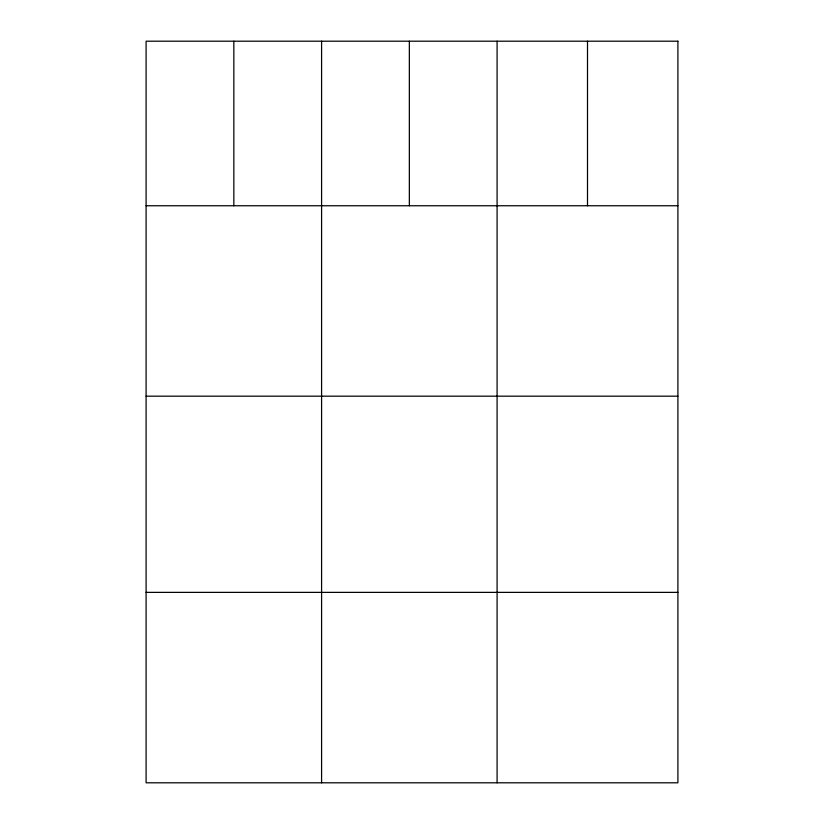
<?xml version="1.0" encoding="UTF-8"?>
<svg xmlns="http://www.w3.org/2000/svg" width="824" height="824" viewBox="0 0 824 824"><rect width="100%" height="100%" fill="white"/><g stroke="black" fill="none" stroke-linecap="round" stroke-linejoin="round"><path stroke-width="1.24" d="M146.095 205.753L677.905 205.753M146.095 396.179L677.905 396.179M146.095 592.374L677.905 592.374M587.502 41.2L587.502 205.753M497.088 41.2L497.088 782.8M409.343 41.2L409.343 205.753M321.587 41.2L321.587 782.8M233.841 41.2L233.841 205.753M677.905 41.2L146.095 41.2L146.095 782.8L677.905 782.8L677.905 41.2"/></g></svg>
